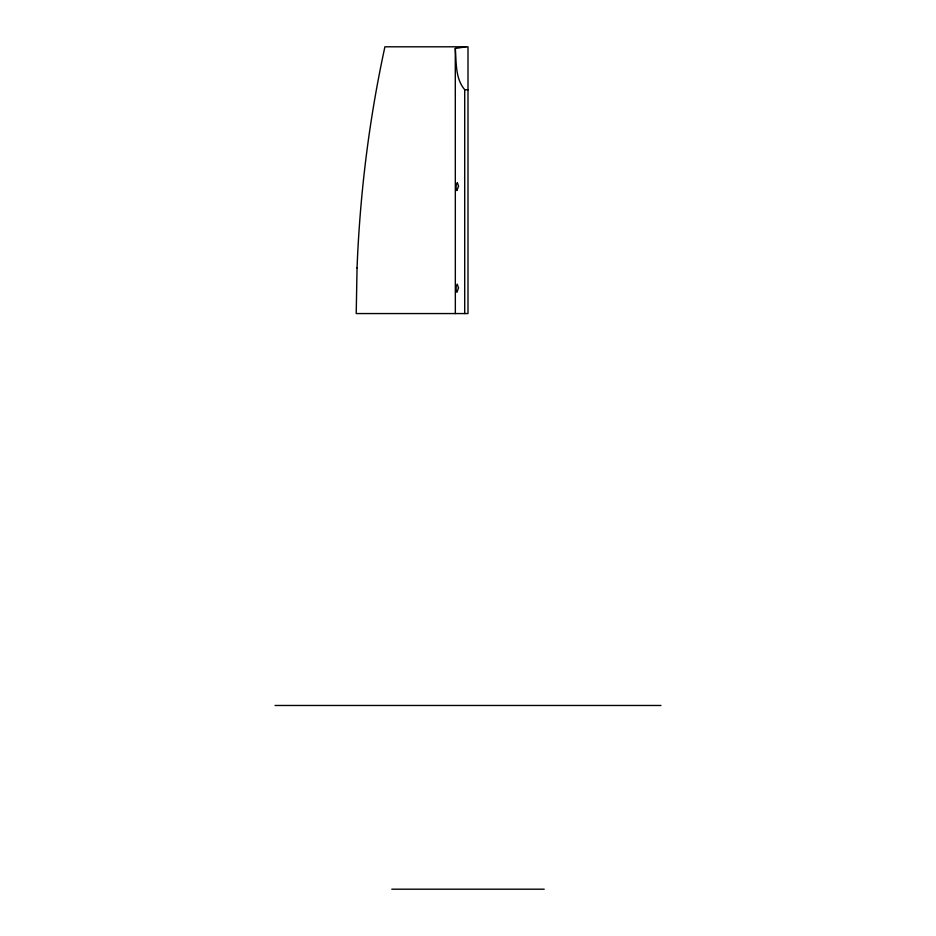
<?xml version="1.0" encoding="UTF-8"?>
<svg xmlns="http://www.w3.org/2000/svg" width="936" height="936" viewBox="0 0 936 936"><rect width="100%" height="100%" fill="white"/><g stroke="black" fill="none" stroke-linecap="round" stroke-linejoin="round"><path stroke-width="1.4" d="M455.341 313.56L455.294 48.45L466.128 46.8M275.044 705.475L660.956 705.475M391.786 889.2L544.214 889.2M455.294 48.45C456.464 62.373 455.153 78.495 464.712 89.68L468 89.844M464.712 89.68L464.712 313.56M357.049 267.895L356.218 313.56L468 313.56L468 46.8L384.918 46.8C369.123 119.492 359.974 193.576 357.049 267.895M458.488 287.808L457.002 292.196A4.2 0.866 -89.8 0 1 456.382 291.248L456.23 290.464A3.99 0.831 -89.8 0 1 456.171 286.416L457.213 284.146L458.488 287.808M458.511 186.194L456.955 190.581L456.206 188.85A3.99 0.819 -88.9 0 1 456.218 184.79L457.341 182.532L458.511 186.194"/></g></svg>
